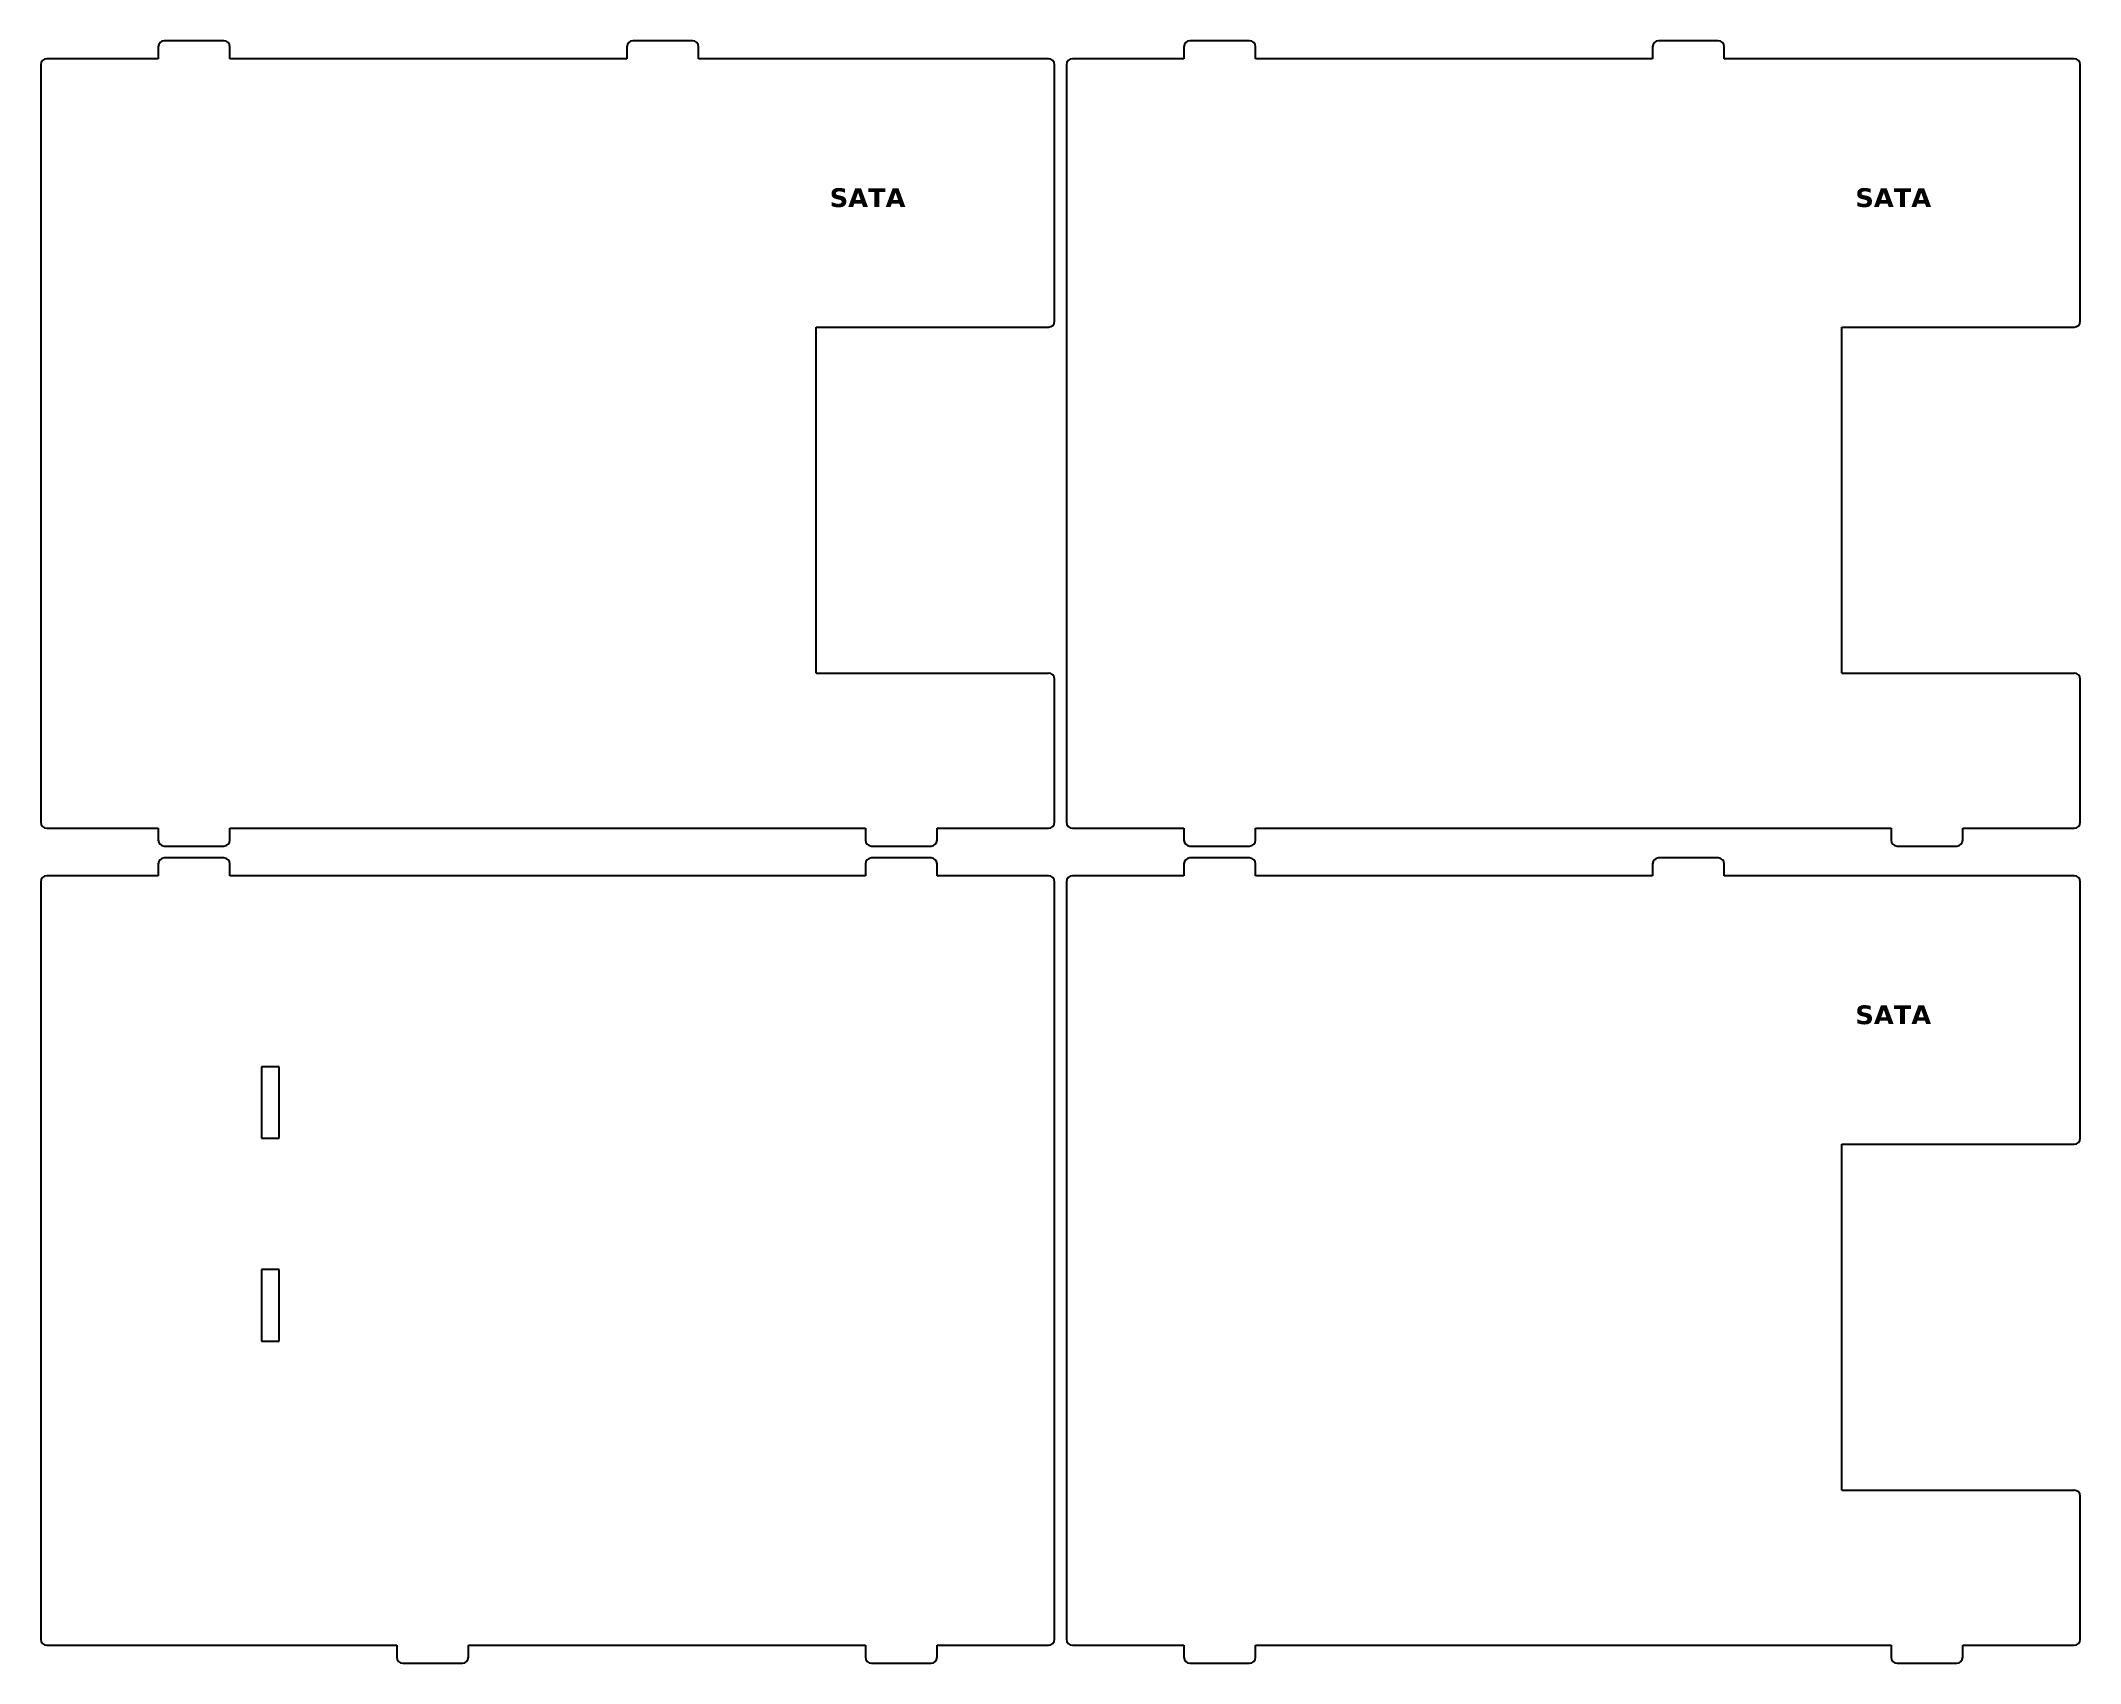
# Model space of a CAD drawing. Header units: millimetres. Extents: x 0 to 342, y 0 to 272.
import ezdxf

# ---------------------------------------------------------------- set-up
doc = ezdxf.new("R2010")
doc.units = ezdxf.units.MM
doc.layers.add('connector cutout', color=1, linetype='Continuous')
doc.layers.add('text', color=2, linetype='Continuous')
doc.styles.add('textstyle0', font='')
doc.styles.add('textstyle1', font='')
doc.styles.add('textstyle2', font='')
doc.styles.get('textstyle0').set_extended_font_data('DejaVu Sans', bold=True)
doc.styles.get('textstyle1').set_extended_font_data('DejaVu Sans', bold=True)
doc.styles.get('textstyle2').set_extended_font_data('DejaVu Sans', bold=True)

msp = doc.modelspace()

# ---------------------------------------------------------------- linework, layer by layer
at = {"lineweight": -3}
for p, q in [((19.7, 271), (19.7, 269)), ((30.7, 272), (20.7, 272)), ((31.7, 269), (31.7, 271)), ((98.3, 271), (98.3, 269)), ((109.3, 272), (99.3, 272)), ((110.3, 269), (110.3, 271)), ((191.7, 271), (191.7, 269)), ((202.7, 272), (192.7, 272)), ((203.7, 269), (203.7, 271)), ((270.3, 271), (270.3, 269)), ((281.3, 272), (271.3, 272)), ((282.3, 269), (282.3, 271)), ((0, 268), (0, 141)), ((19.7, 269), (1, 269)), ((98.3, 269), (31.7, 269)), ((169, 269), (110.3, 269)), ((170, 225), (170, 268)), ((172, 268), (172, 141)), ((191.7, 269), (173, 269)), ((270.3, 269), (203.7, 269)), ((341, 269), (282.3, 269)), ((342, 225), (342, 268)), ((130, 166), (130, 224)), ((302, 166), (302, 224)), ((170, 141), (170, 165)), ((342, 141), (342, 165)), ((1, 140), (19.7, 140)), ((19.7, 140), (19.7, 138)), ((20.7, 137), (30.7, 137)), ((31.7, 140), (138.3, 140)), ((31.7, 138), (31.7, 140)), ((138.3, 140), (138.3, 138)), ((139.3, 137), (149.3, 137)), ((150.3, 138), (150.3, 140)), ((150.3, 140), (169, 140)), ((173, 140), (191.7, 140)), ((191.7, 140), (191.7, 138)), ((192.7, 137), (202.7, 137)), ((203.7, 140), (310.3, 140)), ((203.7, 138), (203.7, 140)), ((310.3, 140), (310.3, 138)), ((311.3, 137), (321.3, 137)), ((322.3, 138), (322.3, 140)), ((322.3, 140), (341, 140)), ((19.7, 134), (19.7, 132)), ((30.7, 135), (20.7, 135)), ((31.7, 132), (31.7, 134)), ((138.3, 134), (138.3, 132)), ((149.3, 135), (139.3, 135)), ((150.3, 132), (150.3, 134)), ((191.7, 134), (191.7, 132)), ((202.7, 135), (192.7, 135)), ((203.7, 132), (203.7, 134)), ((270.3, 134), (270.3, 132)), ((281.3, 135), (271.3, 135)), ((282.3, 132), (282.3, 134)), ((0, 131), (0, 4)), ((19.7, 132), (1, 132)), ((138.3, 132), (31.7, 132)), ((169, 132), (150.3, 132)), ((170, 4), (170, 131)), ((172, 131), (172, 4)), ((191.7, 132), (173, 132)), ((270.3, 132), (203.7, 132)), ((341, 132), (282.3, 132)), ((342, 88), (342, 131)), ((302, 29), (302, 87)), ((342, 4), (342, 28)), ((1, 3), (59.7, 3)), ((59.7, 3), (59.7, 1)), ((60.7, 0), (70.7, 0)), ((71.7, 1), (71.7, 3)), ((71.7, 3), (138.3, 3)), ((138.3, 3), (138.3, 1)), ((150.3, 1), (150.3, 3)), ((150.3, 3), (169, 3)), ((173, 3), (191.7, 3)), ((191.7, 3), (191.7, 1)), ((203.7, 3), (310.3, 3)), ((203.7, 1), (203.7, 3)), ((310.3, 3), (310.3, 1)), ((322.3, 3), (341, 3)), ((322.3, 1), (322.3, 3)), ((139.3, 0), (149.3, 0)), ((192.7, 0), (202.7, 0)), ((311.3, 0), (321.3, 0))]:
    msp.add_line(p, q, dxfattribs=at)
for p, q in [((130, 224), (169, 224)), ((302, 224), (341, 224)), ((130, 166), (169, 166)), ((302, 166), (341, 166)), ((302, 87), (341, 87)), ((302, 29), (341, 29))]:
    msp.add_line(p, q)
for centre, start, end in [((20.7, 271), 90, 180), ((30.7, 271), 0, 90), ((99.3, 271), 90, 180), ((109.3, 271), 0, 90), ((192.7, 271), 90, 180), ((202.7, 271), 0, 90), ((271.3, 271), 90, 180), ((281.3, 271), 0, 90), ((1, 268), 90, 180), ((169, 268), 0, 90), ((173, 268), 90, 180), ((341, 268), 0, 90), ((1, 141), 180, 270), ((173, 141), 180, 270), ((20.7, 138), 180, 270), ((30.7, 138), 270, 0), ((139.3, 138), 180, 270), ((149.3, 138), 270, 0), ((192.7, 138), 180, 270), ((202.7, 138), 270, 0), ((311.3, 138), 180, 270), ((321.3, 138), 270, 0), ((20.7, 134), 90, 180), ((30.7, 134), 0, 90), ((139.3, 134), 90, 180), ((149.3, 134), 0, 90), ((192.7, 134), 90, 180), ((202.7, 134), 0, 90), ((271.3, 134), 90, 180), ((281.3, 134), 0, 90), ((1, 131), 90, 180), ((169, 131), 0, 90), ((173, 131), 90, 180), ((341, 131), 0, 90), ((1, 4), 180, 270), ((169, 4), 270, 0), ((173, 4), 180, 270), ((60.7, 1), 180, 270), ((70.7, 1), 270, 0), ((139.3, 1), 180, 270), ((149.3, 1), 270, 0), ((192.7, 1), 180, 270), ((202.7, 1), 270, 0), ((311.3, 1), 180, 270), ((321.3, 1), 270, 0)]:
    msp.add_arc(centre, 1, start, end, dxfattribs=at)
for centre, start, end in [((169, 225), 270, 0), ((341, 225), 270, 0), ((169, 165), 0, 90), ((341, 165), 0, 90), ((169, 141), 270, 0), ((341, 141), 270, 0), ((341, 88), 270, 0), ((341, 28), 0, 90), ((341, 4), 270, 0)]:
    msp.add_arc(centre, 1, start, end)
at = {"layer": 'connector cutout'}
for p, q in [((40, 100), (37, 100)), ((37, 100), (37, 88)), ((40, 88), (40, 100)), ((37, 88), (40, 88)), ((40, 66), (37, 66)), ((37, 66), (37, 54)), ((40, 54), (40, 66)), ((37, 54), (40, 54))]:
    msp.add_line(p, q, dxfattribs=at)

# ---------------------------------------------------------------- texts
at = {"layer": 'text', "char_height": 4, "attachment_point": 1}
for insert, style in [((132.29, 247.28), 'textstyle2'), ((304.29, 247.28), 'textstyle1'), ((304.29, 110.28), 'textstyle0')]:
    msp.add_mtext('\\H3.14286;SATA', dxfattribs=dict(at, insert=insert, style=style))

doc.saveas('drawing.dxf')
